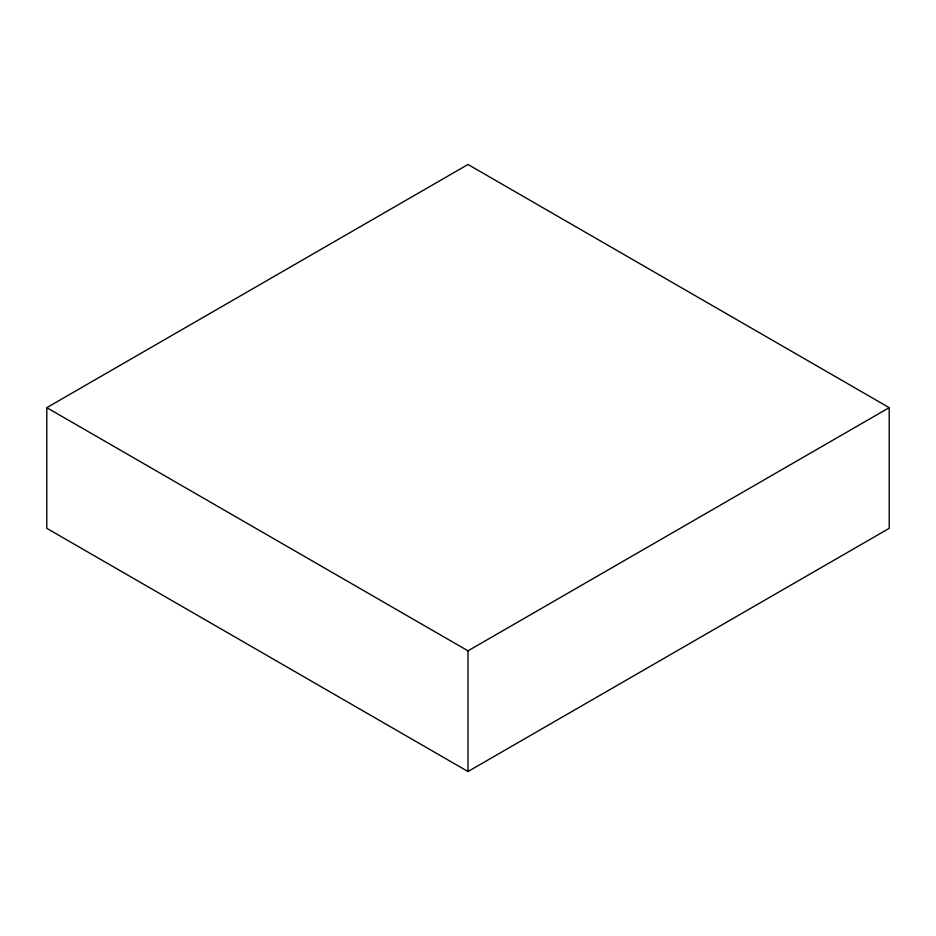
<?xml version="1.0" encoding="UTF-8"?>
<svg xmlns="http://www.w3.org/2000/svg" width="936" height="936" viewBox="0 0 936 936"><rect width="100%" height="100%" fill="white"/><g stroke="black" fill="none" stroke-linecap="round" stroke-linejoin="round"><path stroke-width="1.4" d="M46.8 407.663L468 164.479L889.2 407.663L889.2 528.337L468 771.521L46.8 528.337L46.8 407.663L468 650.836L889.2 407.663M468 650.836L468 771.521"/></g></svg>
